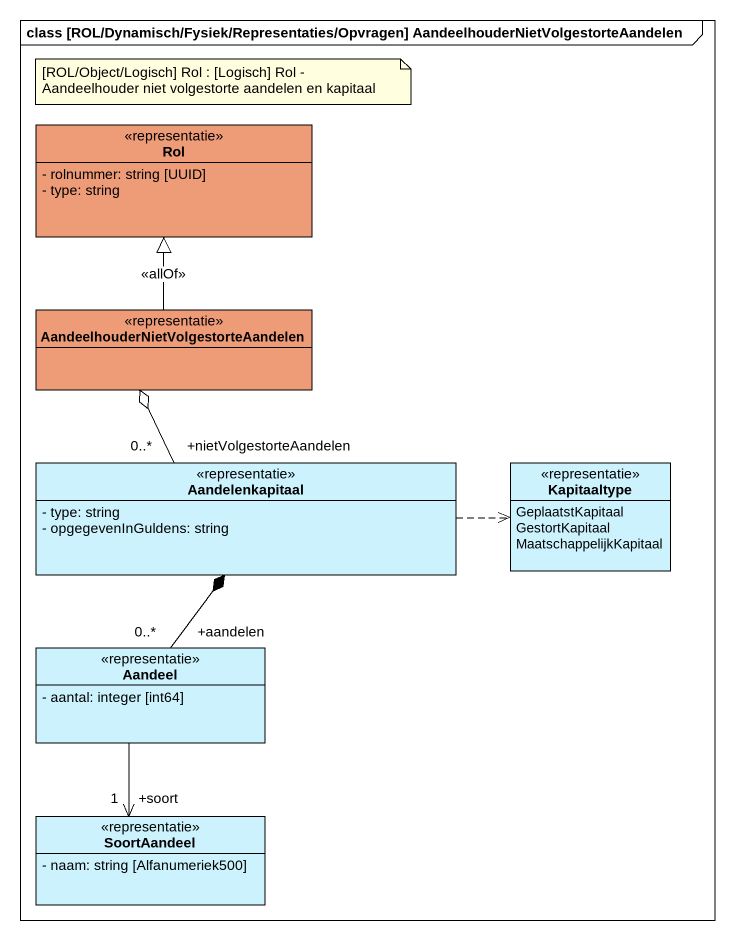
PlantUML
@startuml
mainframe class [ROL/Dynamisch/Fysiek/Representaties/Opvragen] AandeelhouderNietVolgestorteAandelen
hide circle
hide empty members
skinparam classAttributeIconSize 0
class Rol <<representatie>> #EE9B78 {
  - rolnummer: string [UUID]
  - type: string
}
class "AandeelhouderNietVolgestorteAandelen" as AandeelhouderNietVolgestorte <<representatie>> #EE9B78
class Aandelenkapitaal <<representatie>> #CCF2FE {
  - type: string
  - opgegevenInGuldens: string
}
enum Kapitaaltype <<representatie>> #CCF2FE {
  GeplaatstKapitaal
  GestortKapitaal
  MaatschappelijkKapitaal
}
class Aandeel <<representatie>> #CCF2FE {
  - aantal: integer [int64]
}
class SoortAandeel <<representatie>> #CCF2FE {
  - naam: string [Alfanumeriek500]
}
AandeelhouderNietVolgestorte -up-|> Rol : <<allOf>>
Aandelenkapitaal "+nietVolgestorteAandelen\n0..*" -up-o AandeelhouderNietVolgestorte
Aandelenkapitaal .right.> Kapitaaltype
Aandeel "+aandelen\n0..*" -up-* Aandelenkapitaal
Aandeel --> "+soort\n1" SoortAandeel
note as N1
  [ROL/Object/Logisch] Rol : [Logisch] Rol - Aandeelhouder niet volgestorte aandelen en kapitaal
end note
@enduml
